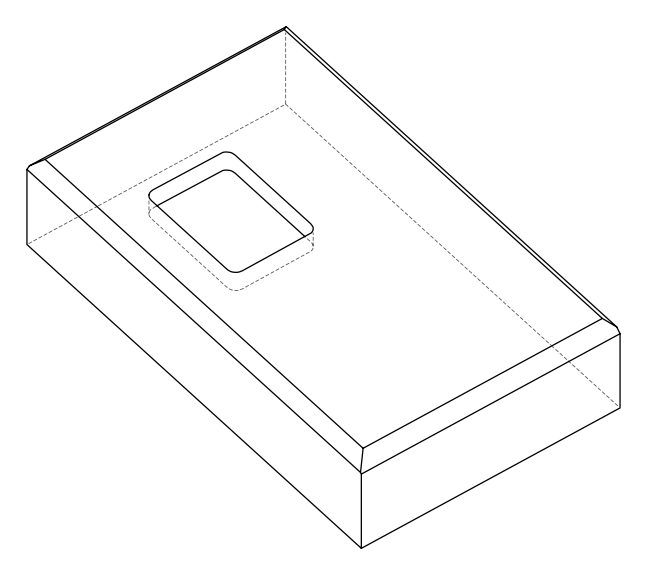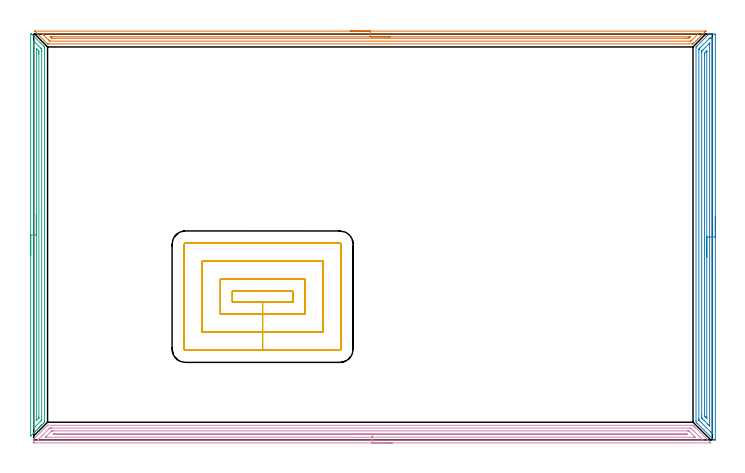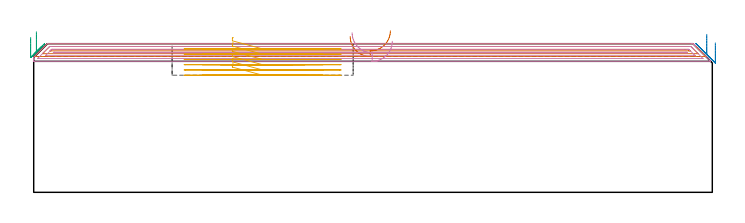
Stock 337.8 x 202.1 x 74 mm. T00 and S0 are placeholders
(PLAN: 5 operations, 1 tool changes, 38.6 min)
(1 AREA_MILL | FG_CHAMFER_SURFACE | UGT0205_001 | 8.04 min | 6919 mm3)
(2 AREA_MILL_1 | FG_CHAMFER_SURFACE_1 | UGT0205_001 | 6.47 min | 9159 mm3)
(3 AREA_MILL_2 | FG_CHAMFER_SURFACE_2 | UGT0205_001 | 4.84 min | 4706 mm3)
(4 AREA_MILL_3 | FG_CHAMFER_SURFACE_3 | UGT0205_001 | 10.72 min | 12667 mm3)
(5 MILL_RECTANGULAR_POCKET | POCKET_RECTANGULAR_STRAIGHT | UGT0201_102 | Follow Part, ap 3, ae 75% | 8.55 min | 91931 mm3)
(TOOL UGT0205_001 | Chamfer Mill 20 x 3 x 45 deg. | D20 FL50 Z2)
(TOOL UGT0201_102 | End Mill 12 mm | D12 FL16 Z2)
(OP 1 AREA_MILL)
G17 G21 G94 G90
T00 M6
G54
G17 G0 G90 X157.55 Y203.5 S1061 M3
G43 Z84. H0
Z77.6
G94 G1 X157.588 Z76.728 F250.
X157.702 Z75.863
X157.891 Z75.012
X158.153 Z74.18
X158.487 Z73.374
X158.89 Z72.6
X159.359 Z71.864
X159.89 Z71.172
X160.479 Z70.529
X161.122 Z69.939
X161.814 Z69.408
X162.55 Z68.94
X163.324 Z68.537
X164.13 Z68.203
X164.962 Z67.941
X165.814 Z67.752
X166.678 Z67.638
X167.55 Z67.6
X334.355
X334.589 Y203.498
X334.592 Y203.496 Z67.602
X334.589 Y203.489 Z67.61
X334.263 Y203.163 Z67.937
X334.064 Y202.963 Z68.134
X333.39 Y202.29 Z68.81
X333.177 Y202.075 Z69.021
X332.517 Y201.417 Z69.683
X332.289 Y201.188 Z69.909
X331.644 Y200.544 Z70.556
X331.402 Y200.3 Z70.796
X330.771 Y199.671 Z71.429
X330.722 Y199.622 Z71.478
X330.514 Y199.412 Z71.684
X329.898 Y198.798 Z72.302
X329.83 Y198.729 Z72.37
X329.627 Y198.525 Z72.571
X329.025 Y197.924 Z73.175
X328.937 Y197.836 Z73.262
X328.739 Y197.637 Z73.459
X328.26 Y197.16 Z73.939
X328.201 Y197.107 Z73.992
X327.747 Y197.1 Z74.
X7.353
X6.899 Y197.107 Z73.992
X6.84 Y197.159 Z73.94
X0.594 Y203.407 Z67.691
X0.512 Y203.491 Z67.605
X0.613 Y203.499 Z67.601
X0.659 Y203.5 Z67.6
X167.55
Y202.086 Z69.014
X330.425 Y202.085 Z69.015
X330.713 Y202.075 Z69.025
X330.573 Y201.928 Z69.172
X330.425 Y201.775 Z69.325
X327.747 Y199.097 Z72.003
X327.458 Y198.813 Z72.287
X327.163 Y198.525 Z72.575
X326.865 Y198.515 Z72.585
X326.855 Y198.514 Z72.586
X8.245 Y198.515 Z72.585
X7.937 Y198.525 Z72.575
X7.353 Y199.099 Z72.001
X5.262 Y201.188 Z69.912
X4.676 Y201.778 Z69.322
X4.387 Y202.075 Z69.025
X4.665 Y202.085 Z69.015
X4.676 Y202.086 Z69.014
X167.55
Y200.672 Z70.428
X325.962 Y200.671 Z70.429
X326.482
X326.623 Y200.669 Z70.431
X326.855 Y200.665 Z70.435
Y200.66 Z70.44
Y200.656 Z70.444
X326.677 Y200.477 Z70.623
X326.499 Y200.3 Z70.8
X326.228 Y200.036 Z71.064
X326.137 Y199.948 Z71.152
X325.962 Y199.935 Z71.165
X325.441 Y199.931 Z71.169
X324.177 Y199.928 Z71.172
X9.511 Y199.929 Z71.171
X9.138 Y199.932 Z71.168
X9.014 Y199.935 Z71.165
X8.974 Y199.937 Z71.163
X8.94 Y199.967 Z71.133
X8.871 Y200.033 Z71.067
X8.601 Y200.3 Z70.8
X8.245 Y200.658 Z70.442
Y200.667 Z70.433
Y200.668 Z70.432
X8.765 Y200.671 Z70.429
X167.55 Y200.672 Z70.428
X168.422 Z70.466
X169.287 Z70.58
X170.138 Z70.769
X170.97 Z71.031
X171.776 Z71.365
X172.55 Z71.768
X173.286 Z72.237
X173.978 Z72.768
X174.621 Z73.357
X175.21 Z74.
X175.742 Z74.693
X176.21 Z75.428
X176.613 Z76.202
X176.947 Z77.008
X177.209 Z77.84
X177.398 Z78.692
X177.512 Z79.557
X177.55 Z80.428
G0 Z84.
M5
M2
(OP 2 AREA_MILL_1)
G17 G21 G94 G90
T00 M6
G54
G17 G0 G90 X339.3 Y111. S1061 M3
G43 Z84. H0
Z74.4
G94 G1 Y110.962 Z73.528 F250.
Y110.848 Z72.664
Y110.659 Z71.812
Y110.397 Z70.98
Y110.063 Z70.174
Y109.66 Z69.4
Y109.192 Z68.664
Y108.66 Z67.972
Y108.071 Z67.329
Y107.428 Z66.74
Y106.736 Z66.208
Y106. Z65.74
Y105.226 Z65.337
Y104.42 Z65.003
Y103.588 Z64.741
Y102.736 Z64.552
Y101.872 Z64.438
Y101. Z64.4
Y0.159
X339.295 Y0.038 Z64.404
X339.293 Y0.01 Z64.406
X339.146 Y0. Z64.553
X338.892 Z64.807
X338.764 Y0.001 Z64.936
X338.496 Y0.01 Z65.202
X338.453 Y0.05 Z65.245
X338.341 Y0.159 Z65.357
X338.238 Y0.261 Z65.461
X330.108 Y8.391 Z73.591
X329.932 Y8.567 Z73.766
X329.863 Y8.636 Z73.835
X329.704 Y8.794 Z73.989
X329.7 Y9.529 Z74.
Y195.148
X329.699 Y195.594 Z73.984
X329.845 Y195.747 Z73.851
X330.024 Y195.925 Z73.674
X330.108 Y196.008 Z73.592
X335.494 Y201.395 Z68.203
X336.091 Y201.99 Z67.609
X336.103 Y202. Z67.595
X337.39 Z66.31
X338.013 Z65.682
X339.203 Z64.494
X339.291 Y201.997 Z64.405
X339.3 Y201.634 Z64.4
Y101.
X337.886 Z65.814
Y4.174
X337.885 Y3.413 Z65.815
X337.883 Y3.282 Z65.817
X337.879 Y3.093 Z65.821
X337.82 Y3.142 Z65.88
X337.672 Y3.282 Z66.028
X337.135 Y3.815 Z66.565
X336.775 Y4.174 Z66.925
X331.421 Y9.529 Z72.279
X331.271 Y9.683 Z72.429
X331.152 Y9.809 Z72.548
X331.121 Y9.844 Z72.579
X331.119 Y9.863 Z72.581
X331.117 Y9.91 Z72.583
X331.114 Y10.291 Z72.586
Y10.421
X331.115 Y194.126 Z72.585
X331.116 Y194.256 Z72.584
X331.119 Y194.446 Z72.581
X331.121 Y194.538 Z72.579
X331.167 Y194.605 Z72.533
X331.343 Y194.786 Z72.357
X331.698 Y195.148 Z72.002
X336.257 Y199.706 Z67.443
X336.523 Y199.961 Z67.177
X336.568 Y199.99 Z67.132
X336.628 Y199.994 Z67.072
X336.753 Y199.998 Z66.947
X337.135 Y200. Z66.565
X337.63 Z66.07
X337.81 Y199.998 Z65.89
X337.839 Y199.996 Z65.861
X337.867 Y199.99 Z65.833
X337.879 Y199.984 Z65.821
X337.88 Y199.962 Z65.82
X337.885 Y199.741 Z65.815
X337.886 Y192.732 Z65.814
Y101.
X336.472 Z67.228
X336.471 Y7.162 Z67.229
X336.469 Y7.045 Z67.231
X336.466 Y6.969 Z67.234
X336.463 Y6.947 Z67.237
X336.455 Y6.953 Z67.245
X336.257 Y7.146 Z67.443
X335.655 Y7.744 Z68.045
X335.378 Y8.021 Z68.322
X333.87 Y9.529 Z69.83
X332.978 Y10.421 Z70.722
X332.743 Y10.659 Z70.957
X332.584 Y10.824 Z71.116
X332.546 Y10.865 Z71.154
X332.535 Y10.951 Z71.165
X332.532 Y11.095 Z71.168
X332.53 Y11.314 Z71.17
X332.529 Y11.532 Z71.171
X332.528 Y12.206 Z71.172
X332.529 Y192.689 Z71.171
X332.531 Y193.364 Z71.169
X332.533 Y193.472 Z71.167
X332.535 Y193.522 Z71.165
X332.56 Y193.55 Z71.14
X332.743 Y193.741 Z70.957
X332.998 Y193.998 Z70.702
X333.255 Y194.256 Z70.445
X336.096 Y197.097 Z67.604
X336.257 Y197.257 Z67.443
X336.417 Y197.413 Z67.283
X336.462 Y197.454 Z67.238
X336.465 Z67.235
X336.468 Y197.449 Z67.232
X336.47 Y197.413 Z67.23
X336.471 Y197.297 Z67.229
X336.472 Y197.151 Z67.228
Y101.
X335.057 Z68.643
Y11.314
X335.055 Y10.913 Z68.645
X335.053 Y10.832 Z68.647
X335.051 Y10.811 Z68.649
X335.016 Y10.843 Z68.684
X334.921 Y10.933 Z68.779
X334.535 Y11.314 Z69.165
X334.5 Y11.349 Z69.2
X334.077 Y11.778 Z69.623
X333.972 Y11.889 Z69.728
X333.949 Y11.914 Z69.751
X333.947 Y11.949 Z69.753
X333.945 Y12.017 Z69.755
X333.943 Y12.206 Z69.757
Y191.253
Y191.579
X333.946 Y192.141 Z69.754
X333.95 Y192.471 Z69.75
X334.218 Y192.758 Z69.482
X334.5 Y193.048 Z69.2
X334.936 Y193.487 Z68.764
X334.999 Y193.548 Z68.701
X335.042 Y193.587 Z68.658
X335.053 Y193.593 Z68.647
Y193.592
X335.055 Y193.566 Z68.645
X335.057 Y193.486 Z68.643
Y193.364
Y101.
Y100.128 Z68.681
Y99.264 Z68.795
Y98.412 Z68.983
Y97.58 Z69.246
Y96.774 Z69.58
Y96. Z69.982
Y95.264 Z70.451
Y94.572 Z70.982
Y93.929 Z71.572
Y93.34 Z72.215
Y92.808 Z72.907
Y92.34 Z73.643
Y91.937 Z74.416
Y91.603 Z75.222
Y91.341 Z76.054
Y91.152 Z76.906
Y91.038 Z77.771
Y91. Z78.643
G0 Z84.
M5
M2
(OP 3 AREA_MILL_2)
G17 G21 G94 G90
T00 M6
G54
G17 G0 G90 X-1.5 Y91.95 S1061 M3
G43 Z84. H0
Z77.1
G94 G1 Y91.988 Z76.228 F250.
Y92.102 Z75.364
Y92.291 Z74.512
Y92.553 Z73.68
Y92.887 Z72.874
Y93.29 Z72.1
Y93.759 Z71.364
Y94.29 Z70.672
Y94.879 Z70.029
Y95.522 Z69.44
Y96.214 Z68.909
Y96.95 Z68.44
Y97.724 Z68.037
Y98.53 Z67.703
Y99.362 Z67.441
Y100.214 Z67.252
Y101.079 Z67.138
Y101.95 Z67.1
Y201.848
X-1.497 Y201.932 Z67.103
X-1.493 Y202. Z67.107
X-1.161 Z67.439
X-1.123 Z67.477
X-1. Z67.597
X-0.995 Y201.996 Z67.602
X-0.826 Y201.827 Z67.771
X5.018 Y195.983 Z73.617
X5.34 Y195.658 Z73.939
X5.393 Y195.601 Z73.992
X5.4 Y195.158 Z74.
Y9.634
X5.395 Y8.824 Z73.994
X5.393 Y8.799 Z73.992
X5.34 Y8.742 Z73.939
X5.018 Y8.416 Z73.614
X4.897 Y8.296 Z73.495
X4.141 Y7.539 Z72.737
X4.005 Y7.404 Z72.603
X3.842 Y7.241 Z72.44
X3.703 Y7.101 Z72.299
X3.559 Y6.958 Z72.157
X3.411 Y6.81 Z72.009
X3.265 Y6.663 Z71.86
X3.113 Y6.512 Z71.711
X2.98 Y6.379 Z71.578
X2.827 Y6.224 Z71.421
X2.667 Y6.066 Z71.265
X2.55 Y5.949 Z71.147
X2.388 Y5.786 Z70.983
X2.221 Y5.62 Z70.819
X1.512 Y4.911 Z70.11
X1.33 Y4.728 Z69.926
X0.737 Y4.137 Z69.337
X0.051 Y3.45 Z68.65
X-1.348 Y2.052 Z67.252
X-1.493 Y1.919 Z67.106
X-1.5 Y2.052 Z67.1
Y101.95
X-0.086 Z68.514
X-0.085 Y197.675 Z68.515
X-0.084 Y197.834 Z68.516
X-0.079 Y198.56 Z68.521
X0.635 Y197.909 Z69.235
X0.714 Y197.834 Z69.314
X3.392 Y195.158 Z71.992
X3.524 Y195.025 Z72.124
X3.801 Y194.741 Z72.401
X3.979 Y194.557 Z72.579
X3.981 Y194.515 Z72.581
X3.984 Y194.426 Z72.584
X3.985 Y194.266 Z72.585
X3.986 Y193.532 Z72.586
X3.985 Y10.159 Z72.585
X3.984 Y9.976 Z72.584
X3.981 Y9.885 Z72.581
X3.979 Y9.843 Z72.579
X3.959 Y9.82 Z72.559
X3.782 Y9.634 Z72.382
X3.522 Y9.372 Z72.122
X3.265 Y9.114 Z71.865
X0.635 Y6.485 Z69.235
X0.216 Y6.066 Z68.816
X0.05 Y5.902 Z68.65
X-0.017 Y5.838 Z68.583
X-0.071 Y5.79 Z68.529
X-0.079 Y5.901 Z68.521
X-0.082 Y6.066 Z68.518
X-0.085 Y6.506 Z68.515
X-0.086 Y6.8 Z68.514
Y101.95
X1.328 Z69.928
X1.329 Y194.266 Z69.929
X1.33 Y194.451 Z69.93
X1.333 Y194.639 Z69.933
X1.335 Y194.746 Z69.935
X1.403 Y194.686 Z70.003
X1.512 Y194.584 Z70.112
X1.833 Y194.266 Z70.433
X2.388 Y193.705 Z70.988
X2.549 Y193.539 Z71.149
X2.564 Y193.374 Z71.164
X2.567 Y193.192 Z71.167
X2.571 Y192.482 Z71.171
Y192.296
Y11.232
X2.57 Y11.045 Z71.17
X2.567 Y10.921 Z71.167
X2.564 Y10.879 Z71.164
X2.555 Y10.865 Z71.155
X2.53 Y10.835 Z71.13
X2.388 Y10.688 Z70.988
X2.308 Y10.607 Z70.908
X1.334 Y9.634 Z69.934
X1.332 Z69.932
X1.331 Z69.931
X1.33 Y9.638 Z69.93
X1.329 Y9.82 Z69.929
X1.328 Y101.95 Z69.928
Y102.822 Z69.967
Y103.687 Z70.08
Y104.538 Z70.269
Y105.37 Z70.532
Y106.176 Z70.865
Y106.95 Z71.268
Y107.686 Z71.737
Y108.378 Z72.268
Y109.021 Z72.857
Y109.611 Z73.501
Y110.142 Z74.193
Y110.61 Z74.928
Y111.013 Z75.702
Y111.347 Z76.508
Y111.609 Z77.34
Y111.798 Z78.192
Y111.912 Z79.057
Y111.95 Z79.928
G0 Z84.
M5
M2
(OP 4 AREA_MILL_3)
G17 G21 G94 G90
T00 M6
G54
G17 G0 G90 X178.5 Y-1.5 S1061 M3
G43 Z84. H0
Z75.2
G94 G1 X178.462 Z74.328 F250.
X178.348 Z73.463
X178.159 Z72.612
X177.897 Z71.78
X177.563 Z70.974
X177.16 Z70.2
X176.692 Z69.464
X176.16 Z68.772
X175.571 Z68.129
X174.928 Z67.539
X174.236 Z67.008
X173.5 Z66.54
X172.726 Z66.137
X171.92 Z65.803
X171.088 Z65.541
X170.236 Z65.352
X169.372 Z65.238
X168.5 Z65.2
X0.389 Y-1.499 Z65.201
X0.167 Y-1.497 Z65.203
X0.003 Y-1.491 Z65.205
X0. Y-1.391 Z65.306
Y-1.062 Z65.633
Y-0.404 Z66.295
Y0.314 Z67.014
X0.001 Y0.371 Z67.069
X0.01 Y0.399 Z67.096
X0.032 Y0.433 Z67.131
X6.9 Y7.3 Z74.
X327.53
X328.2 Y7.301 Z73.999
X328.486 Y7.015 Z73.713
X328.64 Y6.862 Z73.557
X328.796 Y6.705 Z73.403
X328.92 Y6.581 Z73.279
X329.081 Y6.422 Z73.117
X329.243 Y6.258 Z72.956
X329.456 Y6.044 Z72.744
X336.563 Y-1.062 Z65.635
X336.943 Y-1.443 Z65.256
X336.982 Y-1.483 Z65.216
X336.984 Y-1.495 Z65.204
X336.982 Y-1.5 Z65.2
X168.5
Y-0.086 Z66.614
X2.399 Y-0.085 Z66.615
X2.301 Y-0.084 Z66.616
X2.094 Y-0.079 Z66.621
X2.01 Y-0.075 Z66.625
Y-0.059 Z66.641
X2.137 Y0.077 Z66.777
X2.279 Y0.226 Z66.926
X2.399 Y0.349 Z67.049
X7.452 Y5.402 Z72.102
X7.757 Y5.704 Z72.404
X7.901 Y5.84 Z72.54
X7.958 Y5.879 Z72.579
X8.054 Y5.881 Z72.581
X8.253 Y5.884 Z72.584
X8.65 Y5.886 Z72.586
X8.748
X326.661 Y5.885 Z72.585
X327.058 Y5.881 Z72.581
X327.153 Y5.879 Z72.579
X327.282 Y5.758 Z72.458
X327.457 Y5.591 Z72.291
X327.949 Y5.101 Z71.801
X328.35 Y4.701 Z71.401
X333.039 Y0.01 Z66.71
X333.072 Y-0.026 Z66.674
X333.104 Y-0.065 Z66.635
X333.113 Y-0.079 Z66.621
X332.717 Y-0.086 Z66.614
X168.5
Y1.328 Z68.028
X6.225 Y1.329 Z68.029
X6.063 Y1.33 Z68.03
X5.971 Y1.332 Z68.032
X5.865 Y1.335 Z68.035
X5.92 Y1.409 Z68.109
X5.971 Y1.47 Z68.17
X6.025 Y1.526 Z68.226
X6.078 Y1.579 Z68.279
X8.65 Y4.151 Z70.851
X8.72 Y4.221 Z70.921
X8.885 Y4.382 Z71.082
X8.947 Y4.44 Z71.14
X8.973 Y4.462 Z71.162
X9.035 Y4.464 Z71.164
X9.291 Y4.469 Z71.169
X9.543 Y4.471 Z71.171
X10.182
X325.416
X325.671 Y4.47 Z71.17
X325.925 Y4.468 Z71.168
X326.093 Y4.464 Z71.164
X326.133 Y4.456 Z71.156
X326.156 Y4.437 Z71.137
X326.202 Y4.395 Z71.095
X326.38 Y4.221 Z70.921
X326.564 Y4.037 Z70.737
X328.35 Y2.251 Z68.951
X329.019 Y1.579 Z68.279
X329.243 Y1.351 Z68.051
X329.248 Y1.334 Z68.034
X329.243 Y1.333 Z68.033
X328.603 Y1.329 Z68.029
X168.5 Y1.328 Z68.028
Y2.743 Z69.443
X10.149
X9.894 Y2.746 Z69.446
X9.735 Y2.749 Z69.449
X9.832 Y2.871 Z69.571
X9.925 Y2.964 Z69.664
X10.021 Y3.05 Z69.75
X10.201 Y3.054 Z69.754
X10.436 Y3.057 Z69.757
X324.491
X324.777 Y3.055 Z69.755
X325.072 Y3.05 Z69.75
X325.23 Y2.909 Z69.609
X325.376 Y2.75 Z69.45
X325.097 Y2.746 Z69.446
X324.777 Y2.743 Z69.443
X324.491
X168.5
X167.628 Z69.481
X166.764 Z69.595
X165.912 Z69.783
X165.08 Z70.046
X164.274 Z70.38
X163.5 Z70.782
X162.764 Z71.251
X162.072 Z71.782
X161.429 Z72.372
X160.84 Z73.015
X160.308 Z73.707
X159.84 Z74.443
X159.437 Z75.216
X159.103 Z76.022
X158.841 Z76.854
X158.652 Z77.706
X158.538 Z78.571
X158.5 Z79.443
G0 Z84.
M5
M2
(OP 5 MILL_RECTANGULAR_POCKET)
G17 G21 G94 G90
T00 M6
G54
G17 G0 G90 X99.412 Y74. S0 M3
G43 Z84. H0
Z77.
G94 G1 X98.9 Z76.863 F250.
Y68.6 Z75.416
X113.95 Z71.383
X129. F500.
Y74.
X98.9
Y68.6
X113.95
Y62.6
X135.
Y80.
X92.9
Y62.6
X113.95
Y53.6
X144.
Y89.
X83.9
Y53.6
X113.95
Y44.6
X152.3
G3 X153. Y45.3 R0.7
G1 Y97.3
G3 X152.3 Y98. R0.7
G1 X75.6
G3 X74.9 Y97.3 R0.7
G1 Y45.3
G3 X75.6 Y44.6 R0.7
G1 X113.95
X114.95
G0 X99.412 Y74. Z74.383
G1 X98.9 Z74.246 F250.
Y68.6 Z72.799
X113.95 Z68.767
X129. F500.
Y74.
X98.9
Y68.6
X113.95
Y62.6
X135.
Y80.
X92.9
Y62.6
X113.95
Y53.6
X144.
Y89.
X83.9
Y53.6
X113.95
Y44.6
X152.3
G3 X153. Y45.3 R0.7
G1 Y97.3
G3 X152.3 Y98. R0.7
G1 X75.6
G3 X74.9 Y97.3 R0.7
G1 Y45.3
G3 X75.6 Y44.6 R0.7
G1 X113.95
X114.95
G0 X99.412 Y74. Z71.767
G1 X98.9 Z71.63 F250.
Y68.6 Z70.183
X113.95 Z66.15
X129. F500.
Y74.
X98.9
Y68.6
X113.95
Y62.6
X135.
Y80.
X92.9
Y62.6
X113.95
Y53.6
X144.
Y89.
X83.9
Y53.6
X113.95
Y44.6
X152.3
G3 X153. Y45.3 R0.7
G1 Y97.3
G3 X152.3 Y98. R0.7
G1 X75.6
G3 X74.9 Y97.3 R0.7
G1 Y45.3
G3 X75.6 Y44.6 R0.7
G1 X113.95
X114.95
G0 X99.412 Y74. Z69.15
G1 X98.9 Z69.013 F250.
Y68.6 Z67.566
X113.95 Z63.533
X129. F500.
Y74.
X98.9
Y68.6
X113.95
Y62.6
X135.
Y80.
X92.9
Y62.6
X113.95
Y53.6
X144.
Y89.
X83.9
Y53.6
X113.95
Y44.6
X152.3
G3 X153. Y45.3 R0.7
G1 Y97.3
G3 X152.3 Y98. R0.7
G1 X75.6
G3 X74.9 Y97.3 R0.7
G1 Y45.3
G3 X75.6 Y44.6 R0.7
G1 X113.95
X114.95
G0 X99.412 Y74. Z66.533
G1 X98.9 Z66.396 F250.
Y68.6 Z64.949
X113.95 Z60.917
X129. F500.
Y74.
X98.9
Y68.6
X113.95
Y62.6
X135.
Y80.
X92.9
Y62.6
X113.95
Y53.6
X144.
Y89.
X83.9
Y53.6
X113.95
Y44.6
X152.3
G3 X153. Y45.3 R0.7
G1 Y97.3
G3 X152.3 Y98. R0.7
G1 X75.6
G3 X74.9 Y97.3 R0.7
G1 Y45.3
G3 X75.6 Y44.6 R0.7
G1 X113.95
X114.95
G0 X99.412 Y74. Z63.917
G1 X98.9 Z63.78 F250.
Y68.6 Z62.333
X113.95 Z58.3
X129. F500.
Y74.
X98.9
Y68.6
X113.95
Y62.6
X135.
Y80.
X92.9
Y62.6
X113.95
Y53.6
X144.
Y89.
X83.9
Y53.6
X113.95
Y44.6
X152.3
G3 X153. Y45.3 R0.7
G1 Y97.3
G3 X152.3 Y98. R0.7
G1 X75.6
G3 X74.9 Y97.3 R0.7
G1 Y45.3
G3 X75.6 Y44.6 R0.7
G1 X113.95
X114.95
G0 Z84.
M5
M2
